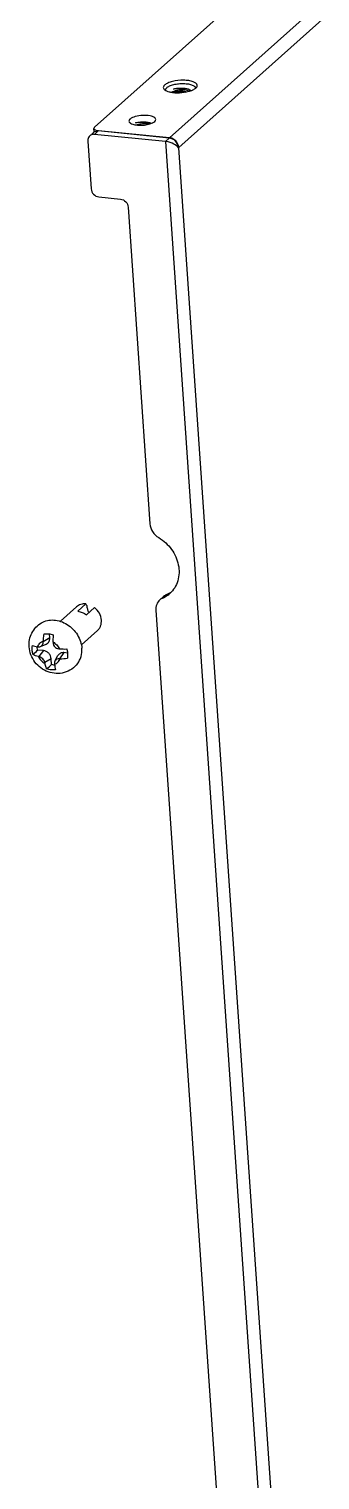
# Model space of a CAD drawing. Extents: x -425 to 6552, y -3049 to 3105.
# Drawn here: x -108.5 to -92.8, y -1861.9 to -1783.5 of the extents above; entities that cross this region are included whole.
import ezdxf

# ---------------------------------------------------------------- set-up
doc = ezdxf.new("R2010")
doc.units = 0
doc.layers.get('0').update_dxf_attribs({"linetype": 'CONTINUOUS'})

msp = doc.modelspace()

# ---------------------------------------------------------------- linework, layer by layer
at = {"color": 7, "linetype": 'CONTINUOUS'}
for p, q in [((-89.913, -1775.434), (-104.946, -1788.836)), ((-100.895, -1789.407), (-85.52, -1775.701)), ((-100.393, -1789.93), (-85.018, -1776.224)), ((-105.312, -1789.584), (-105.134, -1792.168)), ((-105.101, -1789.21), (-105.001, -1789.121)), ((-104.969, -1789.097), (-104.982, -1788.904)), ((-104.948, -1789.225), (-104.743, -1789.042)), ((-101.117, -1789.605), (-104.948, -1789.225)), ((-100.912, -1789.422), (-104.743, -1789.042)), ((-100.895, -1789.407), (-104.726, -1789.027)), ((-104.725, -1789.041), (-104.726, -1789.027)), ((-100.912, -1789.422), (-101.117, -1789.605)), ((-101.117, -1789.605), (-93.964, -1893.691)), ((-100.388, -1790.01), (-100.416, -1790.007)), ((-100.41, -1789.946), (-93.323, -1893.078)), ((-100.405, -1790.025), (-100.388, -1790.01)), ((-100.388, -1790.01), (-100.393, -1789.93)), ((-104.716, -1792.604), (-103.543, -1792.721)), ((-103.125, -1793.157), (-101.95, -1810.261)), ((-105.856, -1814.993), (-105.412, -1814.597)), ((-101.415, -1814.375), (-101.21, -1814.192)), ((-101.25, -1814.27), (-101.045, -1814.087)), ((-106.796, -1815.53), (-105.926, -1814.754)), ((-105.39, -1815.187), (-104.946, -1814.792)), ((-101.628, -1814.936), (-96.758, -1885.802)), ((-107.369, -1816.428), (-107.384, -1816.212)), ((-105.659, -1816.806), (-104.788, -1816.031)), ((-107.871, -1816.893), (-107.561, -1816.763)), ((-107.369, -1816.428), (-107.72, -1816.642)), ((-107.71, -1817.117), (-108.021, -1817.086)), ((-107.71, -1817.117), (-107.953, -1817.442)), ((-107.291, -1817.553), (-107.643, -1817.766)), ((-107.27, -1817.87), (-107.291, -1817.553)), ((-107.09, -1817.677), (-106.925, -1817.384)), ((-106.604, -1817.226), (-106.847, -1817.552)), ((-106.407, -1817.246), (-106.604, -1817.226))]:
    msp.add_line(p, q, dxfattribs=at)
for centre, radius, start, end in [((-100.59, -1785.67), 1.297, 255.32479, 258.71476), ((-100.293, -1785.257), 1.702, 285.24123, 287.28225), ((-100.255, -1785.379), 1.574, 287.29727, 288.12624), ((-100.199, -1785.548), 1.395, 288.0756, 291.33611), ((-100.097, -1785.807), 1.117, 291.31463, 295.06251), ((-99.513, -1786.584), 0.121, 1.04467, 3.94593), ((-104.797, -1789.349), 0.307, 124.23908, 131.68546), ((-104.645, -1788.197), 0.833, 261.59688, 263.35747), ((-104.639, -1788.147), 0.885, 263.34907, 264.34117), ((-101.421, -1791.847), 2.262, 81.00201, 82.28059), ((-101.001, -1814.842), 0.624, 113.56757, 131.58907), ((-101.827, -1812.946), 1.444, 293.52612, 296.33774), ((-100.796, -1814.66), 0.624, 113.56757, 131.58907), ((-101.825, -1812.951), 1.439, 296.33761, 299.71449), ((-101.815, -1812.967), 1.42, 299.70315, 311.65252), ((-101.621, -1812.765), 1.442, 293.52496, 299.7101), ((-101.614, -1812.778), 1.427, 299.71187, 305.8069), ((-106.407, -1805.701), 11.318, 261.77903, 261.9583), ((-101.007, -1816.795), 6.715, 178.34405, 178.69093), ((-92.104, -1816.278), 15.096, 181.42355, 181.57864), ((-105.826, -1800.069), 16.981, 266.42647, 266.56326), ((-106.55, -1812.13), 4.899, 266.56792, 271.14942), ((-82.919, -1842.939), 36.035, 134.156, 134.71706), ((-106.988, -1812.61), 4.928, 258.2838, 258.70148), ((-102.769, -1816.932), 4.945, 189.71607, 190.14143), ((-96.695, -1816.617), 10.491, 186.57658, 186.77425), ((-106.772, -1810.588), 6.965, 269.37915, 269.71081), ((-106.798, -1815.528), 2.025, 269.74511, 280.80254), ((-129.519, -1792.107), 34.041, 310.21966, 310.81452)]:
    msp.add_arc(centre, radius, start, end, dxfattribs=at)
for points, knots in [([(-99.393, -1786.576), (-99.399, -1786.479), (-99.602, -1786.369), (-99.856, -1786.316), (-100.241, -1786.287), (-100.626, -1786.329), (-100.965, -1786.436), (-101.101, -1786.511), (-101.15, -1786.555)], [0, 0, 0, 0, 0.153872, 0.282695, 0.436141, 0.757374, 0.894644, 1, 1, 1, 1]), ([(-101.184, -1786.591), (-101.192, -1786.599), (-101.215, -1786.632), (-101.229, -1786.673), (-101.227, -1786.702)], [0, 0, 0, 0, 0.282973, 1, 1, 1, 1]), ([(-101.108, -1786.85), (-101.111, -1786.838), (-101.112, -1786.813), (-101.101, -1786.775), (-101.077, -1786.738), (-101.055, -1786.715), (-101.043, -1786.704)], [0, 0, 0, 0, 0.216693, 0.444745, 0.702179, 1, 1, 1, 1]), ([(-101.043, -1786.704), (-101.022, -1786.686), (-100.973, -1786.651), (-100.849, -1786.589), (-100.656, -1786.528), (-100.398, -1786.486), (-100.17, -1786.476), (-99.992, -1786.485), (-99.869, -1786.501), (-99.758, -1786.524), (-99.663, -1786.555), (-99.587, -1786.592), (-99.53, -1786.635), (-99.495, -1786.684), (-99.488, -1786.722), (-99.49, -1786.738)], [0, 0, 0, 0, 0.048623, 0.106206, 0.24457, 0.403617, 0.567494, 0.646029, 0.719615, 0.786525, 0.845384, 0.895347, 0.936421, 0.970064, 1, 1, 1, 1]), ([(-100.844, -1786.942), (-100.683, -1786.974), (-100.345, -1786.989), (-100.01, -1786.943), (-99.846, -1786.899)], [0, 0, 0, 0, 0.49101, 1, 1, 1, 1]), ([(-100.776, -1786.953), (-100.759, -1786.94), (-100.718, -1786.915), (-100.617, -1786.871), (-100.466, -1786.832), (-100.271, -1786.81), (-100.135, -1786.812), (-100.068, -1786.818)], [0, 0, 0, 0, 0.089868, 0.195825, 0.446448, 0.725512, 1, 1, 1, 1]), ([(-100.683, -1786.777), (-100.62, -1786.759), (-100.485, -1786.733), (-100.278, -1786.718), (-100.075, -1786.729), (-99.945, -1786.754), (-99.887, -1786.773)], [0, 0, 0, 0, 0.24427, 0.5101, 0.770786, 1, 1, 1, 1]), ([(-100.683, -1786.777), (-100.622, -1786.76), (-100.489, -1786.735), (-100.284, -1786.721), (-100.08, -1786.731), (-99.947, -1786.756), (-99.886, -1786.774)], [0, 0, 0, 0, 0.23832, 0.501119, 0.763191, 1, 1, 1, 1]), ([(-100.232, -1786.781), (-100.309, -1786.769), (-100.46, -1786.758), (-100.611, -1786.767), (-100.683, -1786.777)], [0, 0, 0, 0, 0.515577, 1, 1, 1, 1]), ([(-100.006, -1786.935), (-100.061, -1786.923), (-100.177, -1786.909), (-100.351, -1786.908), (-100.518, -1786.926), (-100.623, -1786.95), (-100.67, -1786.967)], [0, 0, 0, 0, 0.253094, 0.519822, 0.776406, 1, 1, 1, 1]), ([(-100.642, -1786.969), (-100.596, -1786.957), (-100.497, -1786.938), (-100.292, -1786.919), (-100.134, -1786.924), (-100.03, -1786.939)], [0, 0, 0, 0, 0.234411, 0.488466, 1, 1, 1, 1]), ([(-100.068, -1786.818), (-100.081, -1786.814), (-100.135, -1786.798), (-100.19, -1786.787), (-100.232, -1786.781)], [0, 0, 0, 0, 0.240661, 1, 1, 1, 1]), ([(-99.826, -1786.893), (-99.86, -1786.874), (-99.939, -1786.843), (-100.023, -1786.825), (-100.068, -1786.818)], [0, 0, 0, 0, 0.455757, 1, 1, 1, 1]), ([(-99.887, -1786.773), (-99.854, -1786.784), (-99.798, -1786.806), (-99.747, -1786.842), (-99.728, -1786.861)], [0, 0, 0, 0, 0.557818, 1, 1, 1, 1]), ([(-99.469, -1786.722), (-99.462, -1786.715), (-99.436, -1786.69), (-99.414, -1786.66), (-99.403, -1786.636)], [0, 0, 0, 0, 0.279291, 1, 1, 1, 1]), ([(-103.068, -1788.565), (-103.062, -1788.574), (-103.029, -1788.615), (-102.981, -1788.641), (-102.944, -1788.657)], [0, 0, 0, 0, 0.207281, 1, 1, 1, 1]), ([(-101.683, -1788.33), (-101.754, -1788.269), (-101.986, -1788.205), (-102.348, -1788.189), (-102.716, -1788.245), (-102.948, -1788.333), (-103.024, -1788.4)], [0, 0, 0, 0, 0.200779, 0.488027, 0.782219, 1, 1, 1, 1]), ([(-102.944, -1788.657), (-102.867, -1788.69), (-102.682, -1788.73), (-102.301, -1788.741), (-101.995, -1788.692), (-101.817, -1788.609)], [0, 0, 0, 0, 0.217799, 0.487145, 1, 1, 1, 1]), ([(-102.733, -1788.605), (-102.67, -1788.587), (-102.535, -1788.56), (-102.328, -1788.546), (-102.125, -1788.556), (-101.995, -1788.582), (-101.936, -1788.601)], [0, 0, 0, 0, 0.24427, 0.5101, 0.770786, 1, 1, 1, 1]), ([(-102.733, -1788.605), (-102.672, -1788.587), (-102.539, -1788.562), (-102.334, -1788.549), (-102.13, -1788.559), (-101.997, -1788.583), (-101.936, -1788.601)], [0, 0, 0, 0, 0.23832, 0.501119, 0.763191, 1, 1, 1, 1]), ([(-102.118, -1788.645), (-102.167, -1788.63), (-102.269, -1788.607), (-102.475, -1788.585), (-102.632, -1788.59), (-102.733, -1788.605)], [0, 0, 0, 0, 0.245565, 0.504741, 1, 1, 1, 1]), ([(-102.709, -1788.718), (-102.667, -1788.701), (-102.574, -1788.674), (-102.427, -1788.648), (-102.273, -1788.637), (-102.169, -1788.64), (-102.118, -1788.645)], [0, 0, 0, 0, 0.2273, 0.4815, 0.74522, 1, 1, 1, 1]), ([(-101.995, -1788.672), (-102.004, -1788.669), (-102.045, -1788.658), (-102.087, -1788.65), (-102.118, -1788.645)], [0, 0, 0, 0, 0.238314, 1, 1, 1, 1]), ([(-101.936, -1788.601), (-101.93, -1788.603), (-101.906, -1788.611), (-101.882, -1788.621), (-101.865, -1788.629)], [0, 0, 0, 0, 0.263442, 1, 1, 1, 1]), ([(-101.817, -1788.609), (-101.805, -1788.603), (-101.762, -1788.581), (-101.721, -1788.555), (-101.695, -1788.532)], [0, 0, 0, 0, 0.279711, 1, 1, 1, 1]), ([(-101.695, -1788.532), (-101.685, -1788.523), (-101.654, -1788.492), (-101.632, -1788.447), (-101.635, -1788.416)], [0, 0, 0, 0, 0.298937, 1, 1, 1, 1]), ([(-101.635, -1788.416), (-101.636, -1788.392), (-101.653, -1788.36), (-101.676, -1788.337), (-101.683, -1788.33)], [0, 0, 0, 0, 0.714457, 1, 1, 1, 1]), ([(-105.206, -1789.303), (-105.262, -1789.353), (-105.311, -1789.455), (-105.314, -1789.557), (-105.312, -1789.584)], [0, 0, 0, 0, 0.735717, 1, 1, 1, 1]), ([(-104.948, -1789.225), (-104.972, -1789.222), (-105.063, -1789.221), (-105.155, -1789.259), (-105.206, -1789.303)], [0, 0, 0, 0, 0.261831, 1, 1, 1, 1]), ([(-104.946, -1788.836), (-104.952, -1788.841), (-104.97, -1788.859), (-104.983, -1788.886), (-104.982, -1788.904)], [0, 0, 0, 0, 0.298935, 1, 1, 1, 1]), ([(-104.982, -1788.904), (-104.981, -1788.912), (-104.969, -1788.952), (-104.929, -1788.974), (-104.899, -1788.987)], [0, 0, 0, 0, 0.19817, 1, 1, 1, 1]), ([(-104.899, -1788.987), (-104.89, -1788.991), (-104.847, -1789.007), (-104.802, -1789.017), (-104.767, -1789.022)], [0, 0, 0, 0, 0.220752, 1, 1, 1, 1]), ([(-100.41, -1789.946), (-100.419, -1789.817), (-100.538, -1789.565), (-100.785, -1789.434), (-100.912, -1789.422)], [0, 0, 0, 0, 0.502263, 1, 1, 1, 1]), ([(-100.41, -1789.946), (-100.474, -1789.865), (-100.686, -1789.721), (-100.923, -1789.635), (-101.067, -1789.612)], [0, 0, 0, 0, 0.414961, 1, 1, 1, 1]), ([(-105.134, -1792.168), (-105.127, -1792.275), (-105.028, -1792.485), (-104.822, -1792.594), (-104.716, -1792.604)], [0, 0, 0, 0, 0.502263, 1, 1, 1, 1]), ([(-103.543, -1792.721), (-103.438, -1792.731), (-103.231, -1792.84), (-103.132, -1793.05), (-103.125, -1793.157)], [0, 0, 0, 0, 0.497737, 1, 1, 1, 1]), ([(-101.95, -1810.261), (-101.939, -1810.411), (-101.834, -1810.712), (-101.607, -1810.933), (-101.474, -1811.012)], [0, 0, 0, 0, 0.492731, 1, 1, 1, 1]), ([(-101.474, -1811.012), (-101.206, -1811.172), (-100.737, -1811.606), (-100.355, -1812.454), (-100.365, -1813.348), (-100.672, -1813.85), (-100.871, -1814.028)], [0, 0, 0, 0, 0.266196, 0.527929, 0.772179, 1, 1, 1, 1]), ([(-105.412, -1814.597), (-105.46, -1814.593), (-105.554, -1814.592), (-105.692, -1814.618), (-105.819, -1814.672), (-105.893, -1814.724), (-105.926, -1814.754)], [0, 0, 0, 0, 0.259501, 0.511345, 0.75729, 1, 1, 1, 1]), ([(-105.35, -1814.694), (-105.357, -1814.686), (-105.38, -1814.655), (-105.4, -1814.623), (-105.412, -1814.597)], [0, 0, 0, 0, 0.2676, 1, 1, 1, 1]), ([(-101.415, -1814.375), (-101.49, -1814.442), (-101.61, -1814.62), (-101.636, -1814.831), (-101.628, -1814.936)], [0, 0, 0, 0, 0.486198, 1, 1, 1, 1]), ([(-107.82, -1815.618), (-107.722, -1815.56), (-107.5, -1815.474), (-107.14, -1815.447), (-106.771, -1815.521), (-106.42, -1815.689), (-106.11, -1815.938), (-105.863, -1816.252), (-105.695, -1816.608), (-105.643, -1816.863), (-105.634, -1816.99)], [0, 0, 0, 0, 0.113286, 0.230941, 0.354007, 0.481973, 0.613071, 0.744796, 0.874498, 1, 1, 1, 1]), ([(-105.856, -1814.993), (-105.773, -1815.001), (-105.606, -1815.045), (-105.458, -1815.134), (-105.39, -1815.187)], [0, 0, 0, 0, 0.489822, 1, 1, 1, 1]), ([(-105.246, -1815.059), (-105.276, -1815.002), (-105.324, -1814.883), (-105.347, -1814.756), (-105.35, -1814.694)], [0, 0, 0, 0, 0.507655, 1, 1, 1, 1]), ([(-104.575, -1815.47), (-104.584, -1815.341), (-104.665, -1815.081), (-104.841, -1814.874), (-104.946, -1814.792)], [0, 0, 0, 0, 0.491342, 1, 1, 1, 1]), ([(-104.788, -1816.031), (-104.751, -1815.997), (-104.684, -1815.921), (-104.613, -1815.784), (-104.575, -1815.631), (-104.572, -1815.524), (-104.575, -1815.47)], [0, 0, 0, 0, 0.24128, 0.486524, 0.738838, 1, 1, 1, 1]), ([(-108.486, -1816.908), (-108.495, -1816.781), (-108.479, -1816.523), (-108.353, -1816.158), (-108.131, -1815.843), (-107.929, -1815.682), (-107.82, -1815.618)], [0, 0, 0, 0, 0.250829, 0.500848, 0.750465, 1, 1, 1, 1]), ([(-107.719, -1816.601), (-107.718, -1816.569), (-107.711, -1816.438), (-107.691, -1816.309), (-107.668, -1816.213)], [0, 0, 0, 0, 0.247073, 1, 1, 1, 1]), ([(-107.668, -1816.213), (-107.59, -1816.2), (-107.425, -1816.196), (-107.265, -1816.233), (-107.187, -1816.261)], [0, 0, 0, 0, 0.489393, 1, 1, 1, 1]), ([(-105.863, -1817.813), (-105.952, -1817.931), (-106.169, -1818.138), (-106.578, -1818.325), (-107.026, -1818.373), (-107.468, -1818.282), (-107.866, -1818.067), (-108.189, -1817.747), (-108.41, -1817.352), (-108.476, -1817.056), (-108.486, -1816.908)], [0, 0, 0, 0, 0.123949, 0.247982, 0.372332, 0.497262, 0.622881, 0.748909, 0.874766, 1, 1, 1, 1]), ([(-108.321, -1817.085), (-108.322, -1817.065), (-108.325, -1816.984), (-108.318, -1816.903), (-108.307, -1816.844)], [0, 0, 0, 0, 0.254283, 1, 1, 1, 1]), ([(-108.307, -1816.844), (-108.265, -1816.857), (-108.171, -1816.879), (-108.076, -1816.895), (-108.025, -1816.903)], [0, 0, 0, 0, 0.458033, 1, 1, 1, 1]), ([(-108.021, -1817.086), (-108.025, -1817.07), (-108.039, -1817.009), (-108.047, -1816.946), (-108.049, -1816.899)], [0, 0, 0, 0, 0.253086, 1, 1, 1, 1]), ([(-108.025, -1816.903), (-107.999, -1816.834), (-107.917, -1816.706), (-107.788, -1816.626), (-107.719, -1816.601)], [0, 0, 0, 0, 0.501524, 1, 1, 1, 1]), ([(-107.99, -1816.908), (-107.97, -1816.91), (-107.929, -1816.911), (-107.889, -1816.901), (-107.871, -1816.893)], [0, 0, 0, 0, 0.504643, 1, 1, 1, 1]), ([(-107.871, -1816.893), (-107.849, -1816.884), (-107.807, -1816.857), (-107.741, -1816.776), (-107.721, -1816.695), (-107.72, -1816.642)], [0, 0, 0, 0, 0.234335, 0.477696, 1, 1, 1, 1]), ([(-107.561, -1816.763), (-107.531, -1816.75), (-107.473, -1816.714), (-107.408, -1816.634), (-107.371, -1816.535), (-107.366, -1816.464), (-107.369, -1816.428)], [0, 0, 0, 0, 0.243855, 0.487589, 0.738132, 1, 1, 1, 1]), ([(-107.187, -1816.261), (-107.194, -1816.359), (-107.198, -1816.49), (-107.196, -1816.62), (-107.195, -1816.653)], [0, 0, 0, 0, 0.752033, 1, 1, 1, 1]), ([(-107.195, -1816.653), (-107.12, -1816.693), (-106.981, -1816.799), (-106.881, -1816.942), (-106.844, -1817.02)], [0, 0, 0, 0, 0.498886, 1, 1, 1, 1]), ([(-107.194, -1816.694), (-107.193, -1816.734), (-107.175, -1816.816), (-107.106, -1816.921), (-107.005, -1816.994), (-106.924, -1817.015), (-106.884, -1817.017)], [0, 0, 0, 0, 0.249036, 0.501287, 0.752791, 1, 1, 1, 1]), ([(-106.452, -1817.028), (-106.446, -1817.048), (-106.423, -1817.129), (-106.409, -1817.212), (-106.405, -1817.275)], [0, 0, 0, 0, 0.253689, 1, 1, 1, 1]), ([(-105.863, -1817.813), (-105.821, -1817.757), (-105.746, -1817.635), (-105.643, -1817.362), (-105.624, -1817.138), (-105.634, -1816.99)], [0, 0, 0, 0, 0.241931, 0.48863, 1, 1, 1, 1]), ([(-108.273, -1817.333), (-108.28, -1817.312), (-108.303, -1817.231), (-108.317, -1817.148), (-108.321, -1817.085)], [0, 0, 0, 0, 0.253689, 1, 1, 1, 1]), ([(-107.988, -1817.435), (-108.041, -1817.424), (-108.139, -1817.398), (-108.232, -1817.357), (-108.273, -1817.333)], [0, 0, 0, 0, 0.529434, 1, 1, 1, 1]), ([(-107.988, -1817.435), (-107.951, -1817.513), (-107.851, -1817.656), (-107.712, -1817.762), (-107.637, -1817.802)], [0, 0, 0, 0, 0.501114, 1, 1, 1, 1]), ([(-107.643, -1817.766), (-107.649, -1817.728), (-107.677, -1817.653), (-107.748, -1817.555), (-107.842, -1817.48), (-107.916, -1817.45), (-107.953, -1817.442)], [0, 0, 0, 0, 0.243163, 0.502918, 0.76105, 1, 1, 1, 1]), ([(-107.291, -1817.553), (-107.295, -1817.5), (-107.324, -1817.392), (-107.403, -1817.277), (-107.486, -1817.203), (-107.578, -1817.146), (-107.657, -1817.122), (-107.71, -1817.117)], [0, 0, 0, 0, 0.246211, 0.501671, 0.630087, 0.75683, 1, 1, 1, 1]), ([(-107.538, -1818.099), (-107.55, -1818.078), (-107.595, -1817.984), (-107.622, -1817.882), (-107.637, -1817.802)], [0, 0, 0, 0, 0.230151, 1, 1, 1, 1]), ([(-107.09, -1817.677), (-107.102, -1817.698), (-107.118, -1817.745), (-107.12, -1817.794), (-107.117, -1817.818)], [0, 0, 0, 0, 0.494038, 1, 1, 1, 1]), ([(-107.113, -1817.854), (-107.044, -1817.829), (-106.915, -1817.749), (-106.833, -1817.621), (-106.807, -1817.552)], [0, 0, 0, 0, 0.498476, 1, 1, 1, 1]), ([(-106.847, -1817.552), (-106.897, -1817.552), (-106.971, -1817.567), (-107.05, -1817.621), (-107.079, -1817.658), (-107.09, -1817.677)], [0, 0, 0, 0, 0.519144, 0.763379, 1, 1, 1, 1]), ([(-106.604, -1817.226), (-106.637, -1817.223), (-106.702, -1817.225), (-106.794, -1817.254), (-106.871, -1817.307), (-106.91, -1817.357), (-106.925, -1817.384)], [0, 0, 0, 0, 0.259951, 0.510042, 0.754703, 1, 1, 1, 1]), ([(-106.405, -1817.275), (-106.403, -1817.296), (-106.4, -1817.376), (-106.407, -1817.457), (-106.418, -1817.517)], [0, 0, 0, 0, 0.254283, 1, 1, 1, 1]), ([(-107.057, -1818.147), (-107.136, -1818.16), (-107.3, -1818.165), (-107.46, -1818.127), (-107.538, -1818.099)], [0, 0, 0, 0, 0.489393, 1, 1, 1, 1]), ([(-107.107, -1817.901), (-107.12, -1817.9), (-107.175, -1817.893), (-107.23, -1817.881), (-107.27, -1817.87)], [0, 0, 0, 0, 0.247269, 1, 1, 1, 1]), ([(-107.113, -1817.854), (-107.106, -1817.907), (-107.092, -1818.006), (-107.07, -1818.103), (-107.057, -1818.147)], [0, 0, 0, 0, 0.538416, 1, 1, 1, 1])]:
    msp.add_open_spline(points, degree=3, knots=knots, dxfattribs=at)
for points in [[(-101.227, -1786.702), (-101.225, -1786.723), (-101.217, -1786.745), (-101.206, -1786.764)], [(-101.206, -1786.764), (-101.19, -1786.788), (-101.168, -1786.809), (-101.145, -1786.826)], [(-101.15, -1786.555), (-101.162, -1786.566), (-101.174, -1786.578), (-101.184, -1786.591)], [(-101.145, -1786.826), (-101.115, -1786.848), (-101.082, -1786.866), (-101.048, -1786.88)], [(-101.048, -1786.88), (-101.006, -1786.899), (-100.963, -1786.913), (-100.919, -1786.924)], [(-99.624, -1786.819), (-99.594, -1786.805), (-99.564, -1786.789), (-99.536, -1786.771)], [(-99.536, -1786.771), (-99.512, -1786.757), (-99.49, -1786.74), (-99.469, -1786.722)], [(-99.403, -1786.636), (-99.396, -1786.619), (-99.392, -1786.6), (-99.392, -1786.582)], [(-103.07, -1788.456), (-103.08, -1788.474), (-103.086, -1788.495), (-103.085, -1788.516)], [(-103.085, -1788.516), (-103.083, -1788.533), (-103.077, -1788.55), (-103.068, -1788.565)], [(-103.048, -1788.425), (-103.057, -1788.434), (-103.064, -1788.445), (-103.07, -1788.456)], [(-103.024, -1788.4), (-103.033, -1788.408), (-103.041, -1788.416), (-103.048, -1788.425)], [(-104.969, -1789.096), (-104.905, -1789.053), (-104.82, -1789.034), (-104.743, -1789.042)], [(-100.656, -1789.494), (-100.727, -1789.447), (-100.811, -1789.415), (-100.895, -1789.407)], [(-100.472, -1789.685), (-100.518, -1789.61), (-100.582, -1789.543), (-100.656, -1789.494)], [(-100.41, -1789.829), (-100.424, -1789.779), (-100.446, -1789.73), (-100.472, -1789.685)], [(-100.393, -1789.93), (-100.395, -1789.896), (-100.401, -1789.862), (-100.41, -1789.829)]]:
    msp.add_open_spline(points, degree=3, dxfattribs=at)

doc.saveas('drawing.dxf')
